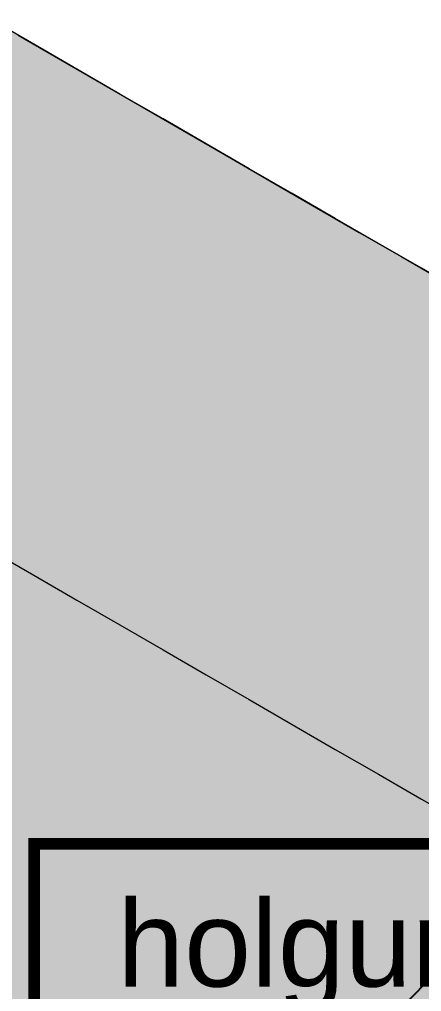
# Model space of a CAD drawing. Header units: metres. Extents: x 349021 to 349543, y 9281040 to 9281959.
# Drawn here: x 349203.3844 to 349203.5057, y 9281042.3475 to 9281042.6405 of the extents above; entities that cross this region are included whole.
import ezdxf
from ezdxf.enums import TextEntityAlignment as Align

# ---------------------------------------------------------------- set-up
doc = ezdxf.new("R2010")
doc.units = ezdxf.units.M
doc.header["$LTSCALE"] = 0.25
doc.layers.add('ISO-3D', color=7, linetype='CONTINUOUS', lineweight=13)
doc.layers.add('ISO-3D-ARISTAS', color=250, linetype='CONTINUOUS', lineweight=13)
doc.layers.add('LLAMADAS-NUM', color=30, linetype='CONTINUOUS', lineweight=25, true_color=0xc05014)
doc.styles.get("Standard").update_dxf_attribs({"font": 'arial.ttf'})

msp = doc.modelspace()

# ---------------------------------------------------------------- linework, layer by layer
at = {"layer": 'ISO-3D', "true_color": 0x8e8d88}
for points in [[(349203.37577, 9281042.6255), (349203.38876, 9281042.618), (349203.37577, 9281042.6405), (349203.38876, 9281042.633)], [(349203.38876, 9281042.618), (349203.40175, 9281042.6105), (349203.38876, 9281042.633), (349203.40175, 9281042.6255)], [(349203.37577, 9281042.6105), (349203.38876, 9281042.603), (349203.37577, 9281042.6255), (349203.38876, 9281042.618)], [(349203.40175, 9281042.6105), (349203.41474, 9281042.603), (349203.40175, 9281042.6255), (349203.41474, 9281042.618)], [(349203.38876, 9281042.603), (349203.40175, 9281042.5955), (349203.38876, 9281042.618), (349203.40175, 9281042.6105)], [(349203.41474, 9281042.603), (349203.42773, 9281042.5955), (349203.41474, 9281042.618), (349203.42773, 9281042.6105)], [(349203.37577, 9281042.5955), (349203.38876, 9281042.588), (349203.37577, 9281042.6105), (349203.38876, 9281042.603)], [(349203.40175, 9281042.5955), (349203.41474, 9281042.588), (349203.40175, 9281042.6105), (349203.41474, 9281042.603)], [(349203.42773, 9281042.5955), (349203.44072, 9281042.588), (349203.42773, 9281042.6105), (349203.44072, 9281042.603)], [(349203.38876, 9281042.588), (349203.40175, 9281042.5805), (349203.38876, 9281042.603), (349203.40175, 9281042.5955)], [(349203.41474, 9281042.588), (349203.42773, 9281042.5805), (349203.41474, 9281042.603), (349203.42773, 9281042.5955)], [(349203.44072, 9281042.588), (349203.45371, 9281042.5805), (349203.44072, 9281042.603), (349203.45371, 9281042.5955)], [(349203.37577, 9281042.5805), (349203.38876, 9281042.573), (349203.37577, 9281042.5955), (349203.38876, 9281042.588)], [(349203.40175, 9281042.5805), (349203.41474, 9281042.573), (349203.40175, 9281042.5955), (349203.41474, 9281042.588)], [(349203.42773, 9281042.5805), (349203.44072, 9281042.573), (349203.42773, 9281042.5955), (349203.44072, 9281042.588)], [(349203.45371, 9281042.5805), (349203.4667, 9281042.573), (349203.45371, 9281042.5955), (349203.4667, 9281042.588)], [(349203.38876, 9281042.573), (349203.40175, 9281042.5655), (349203.38876, 9281042.588), (349203.40175, 9281042.5805)], [(349203.41474, 9281042.573), (349203.42773, 9281042.5655), (349203.41474, 9281042.588), (349203.42773, 9281042.5805)], [(349203.44072, 9281042.573), (349203.45371, 9281042.5655), (349203.44072, 9281042.588), (349203.45371, 9281042.5805)], [(349203.4667, 9281042.573), (349203.47969, 9281042.5655), (349203.4667, 9281042.588), (349203.47969, 9281042.5805)], [(349203.37577, 9281042.56621), (349203.38876, 9281042.55871), (349203.37577, 9281042.5805), (349203.38876, 9281042.573)], [(349203.40175, 9281042.5655), (349203.41474, 9281042.558), (349203.40175, 9281042.5805), (349203.41474, 9281042.573)], [(349203.42773, 9281042.5655), (349203.44072, 9281042.558), (349203.42773, 9281042.5805), (349203.44072, 9281042.573)], [(349203.45371, 9281042.5655), (349203.4667, 9281042.558), (349203.45371, 9281042.5805), (349203.4667, 9281042.573)], [(349203.47969, 9281042.5655), (349203.49268, 9281042.558), (349203.47969, 9281042.5805), (349203.49268, 9281042.573)], [(349203.38876, 9281042.55871), (349203.40175, 9281042.55121), (349203.38876, 9281042.573), (349203.40175, 9281042.5655)], [(349203.41474, 9281042.558), (349203.42773, 9281042.5505), (349203.41474, 9281042.573), (349203.42773, 9281042.5655)], [(349203.44072, 9281042.558), (349203.45371, 9281042.5505), (349203.44072, 9281042.573), (349203.45371, 9281042.5655)], [(349203.4667, 9281042.558), (349203.47969, 9281042.5505), (349203.4667, 9281042.573), (349203.47969, 9281042.5655)], [(349203.49268, 9281042.558), (349203.50567, 9281042.5505), (349203.49268, 9281042.573), (349203.50567, 9281042.5655)], [(349203.37577, 9281042.55193), (349203.38876, 9281042.54443), (349203.37577, 9281042.56621), (349203.38876, 9281042.55871)], [(349203.40175, 9281042.55121), (349203.41474, 9281042.54371), (349203.40175, 9281042.5655), (349203.41474, 9281042.558)], [(349203.42773, 9281042.5505), (349203.44072, 9281042.543), (349203.42773, 9281042.5655), (349203.44072, 9281042.558)], [(349203.45371, 9281042.5505), (349203.4667, 9281042.543), (349203.45371, 9281042.5655), (349203.4667, 9281042.558)], [(349203.47969, 9281042.5505), (349203.49268, 9281042.543), (349203.47969, 9281042.5655), (349203.49268, 9281042.558)], [(349203.50567, 9281042.5505), (349203.51866, 9281042.543), (349203.50567, 9281042.5655), (349203.51866, 9281042.558)], [(349203.38876, 9281042.54443), (349203.40175, 9281042.53693), (349203.38876, 9281042.55871), (349203.40175, 9281042.55121)], [(349203.41474, 9281042.54371), (349203.42773, 9281042.53621), (349203.41474, 9281042.558), (349203.42773, 9281042.5505)], [(349203.44072, 9281042.543), (349203.45371, 9281042.5355), (349203.44072, 9281042.558), (349203.45371, 9281042.5505)], [(349203.4667, 9281042.543), (349203.47969, 9281042.5355), (349203.4667, 9281042.558), (349203.47969, 9281042.5505)], [(349203.49268, 9281042.543), (349203.50567, 9281042.5355), (349203.49268, 9281042.558), (349203.50567, 9281042.5505)], [(349203.37577, 9281042.53764), (349203.38876, 9281042.53014), (349203.37577, 9281042.55193), (349203.38876, 9281042.54443)], [(349203.40175, 9281042.53693), (349203.41474, 9281042.52943), (349203.40175, 9281042.55121), (349203.41474, 9281042.54371)], [(349203.42773, 9281042.53621), (349203.44072, 9281042.52871), (349203.42773, 9281042.5505), (349203.44072, 9281042.543)], [(349203.45371, 9281042.5355), (349203.4667, 9281042.528), (349203.45371, 9281042.5505), (349203.4667, 9281042.543)], [(349203.47969, 9281042.5355), (349203.49268, 9281042.528), (349203.47969, 9281042.5505), (349203.49268, 9281042.543)], [(349203.50567, 9281042.5355), (349203.51866, 9281042.528), (349203.50567, 9281042.5505), (349203.51866, 9281042.543)], [(349203.38876, 9281042.53014), (349203.40175, 9281042.52264), (349203.38876, 9281042.54443), (349203.40175, 9281042.53693)], [(349203.41474, 9281042.52943), (349203.42773, 9281042.52193), (349203.41474, 9281042.54371), (349203.42773, 9281042.53621)], [(349203.44072, 9281042.52871), (349203.45371, 9281042.52121), (349203.44072, 9281042.543), (349203.45371, 9281042.5355)], [(349203.4667, 9281042.528), (349203.47969, 9281042.5205), (349203.4667, 9281042.543), (349203.47969, 9281042.5355)], [(349203.49268, 9281042.528), (349203.50567, 9281042.5205), (349203.49268, 9281042.543), (349203.50567, 9281042.5355)], [(349203.37577, 9281042.52336), (349203.38876, 9281042.51586), (349203.37577, 9281042.53764), (349203.38876, 9281042.53014)], [(349203.40175, 9281042.52264), (349203.41474, 9281042.51514), (349203.40175, 9281042.53693), (349203.41474, 9281042.52943)], [(349203.42773, 9281042.52193), (349203.44072, 9281042.51443), (349203.42773, 9281042.53621), (349203.44072, 9281042.52871)], [(349203.45371, 9281042.52121), (349203.4667, 9281042.51371), (349203.45371, 9281042.5355), (349203.4667, 9281042.528)], [(349203.47969, 9281042.5205), (349203.49268, 9281042.513), (349203.47969, 9281042.5355), (349203.49268, 9281042.528)], [(349203.50567, 9281042.5205), (349203.51866, 9281042.513), (349203.50567, 9281042.5355), (349203.51866, 9281042.528)], [(349203.38876, 9281042.51586), (349203.40175, 9281042.50836), (349203.38876, 9281042.53014), (349203.40175, 9281042.52264)], [(349203.41474, 9281042.51514), (349203.42773, 9281042.50764), (349203.41474, 9281042.52943), (349203.42773, 9281042.52193)], [(349203.44072, 9281042.51443), (349203.45371, 9281042.50693), (349203.44072, 9281042.52871), (349203.45371, 9281042.52121)], [(349203.4667, 9281042.51371), (349203.47969, 9281042.50621), (349203.4667, 9281042.528), (349203.47969, 9281042.5205)], [(349203.49268, 9281042.513), (349203.50567, 9281042.5055), (349203.49268, 9281042.528), (349203.50567, 9281042.5205)], [(349203.37577, 9281042.50907), (349203.38876, 9281042.50157), (349203.37577, 9281042.52336), (349203.38876, 9281042.51586)], [(349203.40175, 9281042.50836), (349203.41474, 9281042.50086), (349203.40175, 9281042.52264), (349203.41474, 9281042.51514)], [(349203.42773, 9281042.50764), (349203.44072, 9281042.50014), (349203.42773, 9281042.52193), (349203.44072, 9281042.51443)], [(349203.45371, 9281042.50693), (349203.4667, 9281042.49943), (349203.45371, 9281042.52121), (349203.4667, 9281042.51371)], [(349203.47969, 9281042.50621), (349203.49268, 9281042.49871), (349203.47969, 9281042.5205), (349203.49268, 9281042.513)], [(349203.50567, 9281042.5055), (349203.51866, 9281042.498), (349203.50567, 9281042.5205), (349203.51866, 9281042.513)], [(349203.38876, 9281042.50157), (349203.40175, 9281042.49407), (349203.38876, 9281042.51586), (349203.40175, 9281042.50836)], [(349203.41474, 9281042.50086), (349203.42773, 9281042.49336), (349203.41474, 9281042.51514), (349203.42773, 9281042.50764)], [(349203.44072, 9281042.50014), (349203.45371, 9281042.49264), (349203.44072, 9281042.51443), (349203.45371, 9281042.50693)], [(349203.4667, 9281042.49943), (349203.47969, 9281042.49193), (349203.4667, 9281042.51371), (349203.47969, 9281042.50621)], [(349203.49268, 9281042.49871), (349203.50567, 9281042.49121), (349203.49268, 9281042.513), (349203.50567, 9281042.5055)], [(349203.37577, 9281042.49479), (349203.38876, 9281042.48729), (349203.37577, 9281042.50907), (349203.38876, 9281042.50157)], [(349203.40175, 9281042.49407), (349203.41474, 9281042.48657), (349203.40175, 9281042.50836), (349203.41474, 9281042.50086)], [(349203.42773, 9281042.49336), (349203.44072, 9281042.48586), (349203.42773, 9281042.50764), (349203.44072, 9281042.50014)], [(349203.45371, 9281042.49264), (349203.4667, 9281042.48514), (349203.45371, 9281042.50693), (349203.4667, 9281042.49943)], [(349203.47969, 9281042.49193), (349203.49268, 9281042.48443), (349203.47969, 9281042.50621), (349203.49268, 9281042.49871)], [(349203.50567, 9281042.49121), (349203.51866, 9281042.48371), (349203.50567, 9281042.5055), (349203.51866, 9281042.498)], [(349203.38876, 9281042.48729), (349203.40175, 9281042.47979), (349203.38876, 9281042.50157), (349203.40175, 9281042.49407)], [(349203.41474, 9281042.48657), (349203.42773, 9281042.47907), (349203.41474, 9281042.50086), (349203.42773, 9281042.49336)], [(349203.44072, 9281042.48586), (349203.45371, 9281042.47836), (349203.44072, 9281042.50014), (349203.45371, 9281042.49264)], [(349203.4667, 9281042.48514), (349203.47969, 9281042.47764), (349203.4667, 9281042.49943), (349203.47969, 9281042.49193)], [(349203.49268, 9281042.48443), (349203.50567, 9281042.47693), (349203.49268, 9281042.49871), (349203.50567, 9281042.49121)], [(349203.37577, 9281042.4805), (349203.38876, 9281042.473), (349203.37577, 9281042.49479), (349203.38876, 9281042.48729)], [(349203.40175, 9281042.47979), (349203.41474, 9281042.47229), (349203.40175, 9281042.49407), (349203.41474, 9281042.48657)], [(349203.42773, 9281042.47907), (349203.44072, 9281042.47157), (349203.42773, 9281042.49336), (349203.44072, 9281042.48586)], [(349203.45371, 9281042.47836), (349203.4667, 9281042.47086), (349203.45371, 9281042.49264), (349203.4667, 9281042.48514)], [(349203.47969, 9281042.47764), (349203.49268, 9281042.47014), (349203.47969, 9281042.49193), (349203.49268, 9281042.48443)], [(349203.50567, 9281042.47693), (349203.51866, 9281042.46943), (349203.50567, 9281042.49121), (349203.51866, 9281042.48371)], [(349203.38876, 9281042.473), (349203.40175, 9281042.4655), (349203.38876, 9281042.48729), (349203.40175, 9281042.47979)], [(349203.41474, 9281042.47229), (349203.42773, 9281042.46479), (349203.41474, 9281042.48657), (349203.42773, 9281042.47907)], [(349203.44072, 9281042.47157), (349203.45371, 9281042.46407), (349203.44072, 9281042.48586), (349203.45371, 9281042.47836)], [(349203.4667, 9281042.47086), (349203.47969, 9281042.46336), (349203.4667, 9281042.48514), (349203.47969, 9281042.47764)], [(349203.49268, 9281042.47014), (349203.50567, 9281042.46264), (349203.49268, 9281042.48443), (349203.50567, 9281042.47693)], [(349203.40175, 9281042.4655), (349203.41474, 9281042.458), (349203.40175, 9281042.47979), (349203.41474, 9281042.47229)], [(349203.42773, 9281042.46479), (349203.44072, 9281042.45729), (349203.42773, 9281042.47907), (349203.44072, 9281042.47157)], [(349203.45371, 9281042.46407), (349203.4667, 9281042.45657), (349203.45371, 9281042.47836), (349203.4667, 9281042.47086)], [(349203.47969, 9281042.46336), (349203.49268, 9281042.45586), (349203.47969, 9281042.47764), (349203.49268, 9281042.47014)], [(349203.50567, 9281042.46264), (349203.51866, 9281042.45514), (349203.50567, 9281042.47693), (349203.51866, 9281042.46943)], [(349203.41474, 9281042.458), (349203.42773, 9281042.4505), (349203.41474, 9281042.47229), (349203.42773, 9281042.46479)], [(349203.44072, 9281042.45729), (349203.45371, 9281042.44979), (349203.44072, 9281042.47157), (349203.45371, 9281042.46407)], [(349203.4667, 9281042.45657), (349203.47969, 9281042.44907), (349203.4667, 9281042.47086), (349203.47969, 9281042.46336)], [(349203.49268, 9281042.45586), (349203.50567, 9281042.44836), (349203.49268, 9281042.47014), (349203.50567, 9281042.46264)], [(349203.42773, 9281042.4505), (349203.44072, 9281042.443), (349203.42773, 9281042.46479), (349203.44072, 9281042.45729)], [(349203.45371, 9281042.44979), (349203.4667, 9281042.44229), (349203.45371, 9281042.46407), (349203.4667, 9281042.45657)], [(349203.47969, 9281042.44907), (349203.49268, 9281042.44157), (349203.47969, 9281042.46336), (349203.49268, 9281042.45586)], [(349203.50567, 9281042.44836), (349203.51866, 9281042.44086), (349203.50567, 9281042.46264), (349203.51866, 9281042.45514)], [(349203.44072, 9281042.443), (349203.45371, 9281042.4355), (349203.44072, 9281042.45729), (349203.45371, 9281042.44979)], [(349203.4667, 9281042.44229), (349203.47969, 9281042.43479), (349203.4667, 9281042.45657), (349203.47969, 9281042.44907)], [(349203.49268, 9281042.44157), (349203.50567, 9281042.43407), (349203.49268, 9281042.45586), (349203.50567, 9281042.44836)], [(349203.45371, 9281042.4355), (349203.4667, 9281042.428), (349203.45371, 9281042.44979), (349203.4667, 9281042.44229)], [(349203.47969, 9281042.43479), (349203.49268, 9281042.42729), (349203.47969, 9281042.44907), (349203.49268, 9281042.44157)], [(349203.50567, 9281042.43407), (349203.51866, 9281042.42657), (349203.50567, 9281042.44836), (349203.51866, 9281042.44086)], [(349203.4667, 9281042.428), (349203.47969, 9281042.4205), (349203.4667, 9281042.44229), (349203.47969, 9281042.43479)], [(349203.49268, 9281042.42729), (349203.50567, 9281042.41979), (349203.49268, 9281042.44157), (349203.50567, 9281042.43407)], [(349203.47969, 9281042.4205), (349203.49268, 9281042.413), (349203.47969, 9281042.43479), (349203.49268, 9281042.42729)], [(349203.50567, 9281042.41979), (349203.51866, 9281042.41229), (349203.50567, 9281042.43407), (349203.51866, 9281042.42657)], [(349203.49268, 9281042.413), (349203.50567, 9281042.4055), (349203.49268, 9281042.42729), (349203.50567, 9281042.41979)], [(349203.50567, 9281042.4055), (349203.51866, 9281042.398), (349203.50567, 9281042.41979), (349203.51866, 9281042.41229)]]:
    msp.add_solid(points, dxfattribs=at)
at = {"layer": 'ISO-3D', "true_color": 0x9e9c96}
for points in [[(349203.38404, 9281042.63573), (349203.3969, 9281042.6283), (349203.37191, 9281042.62873), (349203.38477, 9281042.6213)], [(349203.37191, 9281042.62873), (349203.38477, 9281042.6213), (349203.35979, 9281042.62173), (349203.37265, 9281042.6143)], [(349203.3969, 9281042.6283), (349203.40975, 9281042.62088), (349203.38477, 9281042.6213), (349203.39763, 9281042.61388)], [(349203.38477, 9281042.6213), (349203.39763, 9281042.61388), (349203.37265, 9281042.6143), (349203.38551, 9281042.60688)], [(349203.40975, 9281042.62088), (349203.42261, 9281042.61345), (349203.39763, 9281042.61388), (349203.41049, 9281042.60645)], [(349203.37265, 9281042.6143), (349203.38551, 9281042.60688), (349203.36052, 9281042.6073), (349203.37338, 9281042.59988)], [(349203.39763, 9281042.61388), (349203.41049, 9281042.60645), (349203.38551, 9281042.60688), (349203.39837, 9281042.59945)], [(349203.42261, 9281042.61345), (349203.43547, 9281042.60603), (349203.41049, 9281042.60645), (349203.42335, 9281042.59903)], [(349203.38551, 9281042.60688), (349203.39837, 9281042.59945), (349203.37338, 9281042.59988), (349203.38624, 9281042.59245)], [(349203.41049, 9281042.60645), (349203.42335, 9281042.59903), (349203.39837, 9281042.59945), (349203.41122, 9281042.59203)], [(349203.43547, 9281042.60603), (349203.44833, 9281042.59861), (349203.42335, 9281042.59903), (349203.43621, 9281042.59161)], [(349203.37338, 9281042.59988), (349203.38624, 9281042.59245), (349203.36126, 9281042.59288), (349203.37412, 9281042.58545)], [(349203.39837, 9281042.59945), (349203.41122, 9281042.59203), (349203.38624, 9281042.59245), (349203.3991, 9281042.58503)], [(349203.42335, 9281042.59903), (349203.43621, 9281042.59161), (349203.41122, 9281042.59203), (349203.42408, 9281042.58461)], [(349203.44833, 9281042.59861), (349203.46119, 9281042.59118), (349203.43621, 9281042.59161), (349203.44907, 9281042.58418)], [(349203.38624, 9281042.59245), (349203.3991, 9281042.58503), (349203.37412, 9281042.58545), (349203.38698, 9281042.57803)], [(349203.41122, 9281042.59203), (349203.42408, 9281042.58461), (349203.3991, 9281042.58503), (349203.41196, 9281042.57761)], [(349203.43621, 9281042.59161), (349203.44907, 9281042.58418), (349203.42408, 9281042.58461), (349203.43694, 9281042.57718)], [(349203.46119, 9281042.59118), (349203.47405, 9281042.58376), (349203.44907, 9281042.58418), (349203.46193, 9281042.57676)], [(349203.37412, 9281042.58545), (349203.38698, 9281042.57803), (349203.36199, 9281042.57845), (349203.37485, 9281042.57103)], [(349203.3991, 9281042.58503), (349203.41196, 9281042.57761), (349203.38698, 9281042.57803), (349203.39983, 9281042.57061)], [(349203.42408, 9281042.58461), (349203.43694, 9281042.57718), (349203.41196, 9281042.57761), (349203.42482, 9281042.57018)], [(349203.44907, 9281042.58418), (349203.46193, 9281042.57676), (349203.43694, 9281042.57718), (349203.4498, 9281042.56976)], [(349203.47405, 9281042.58376), (349203.48691, 9281042.57633), (349203.46193, 9281042.57676), (349203.47479, 9281042.56933)], [(349203.38698, 9281042.57803), (349203.39983, 9281042.57061), (349203.37485, 9281042.57103), (349203.38771, 9281042.56361)], [(349203.41196, 9281042.57761), (349203.42482, 9281042.57018), (349203.39983, 9281042.57061), (349203.41269, 9281042.56318)], [(349203.43694, 9281042.57718), (349203.4498, 9281042.56976), (349203.42482, 9281042.57018), (349203.43768, 9281042.56276)], [(349203.46193, 9281042.57676), (349203.47479, 9281042.56933), (349203.4498, 9281042.56976), (349203.46266, 9281042.56233)], [(349203.48691, 9281042.57633), (349203.49977, 9281042.56891), (349203.47479, 9281042.56933), (349203.48764, 9281042.56191)], [(349203.37485, 9281042.57103), (349203.38771, 9281042.56361), (349203.36273, 9281042.56403), (349203.37559, 9281042.55661)], [(349203.39983, 9281042.57061), (349203.41269, 9281042.56318), (349203.38771, 9281042.56361), (349203.40057, 9281042.55618)], [(349203.42482, 9281042.57018), (349203.43768, 9281042.56276), (349203.41269, 9281042.56318), (349203.42555, 9281042.55576)], [(349203.4498, 9281042.56976), (349203.46266, 9281042.56233), (349203.43768, 9281042.56276), (349203.45054, 9281042.55533)], [(349203.47479, 9281042.56933), (349203.48764, 9281042.56191), (349203.46266, 9281042.56233), (349203.47552, 9281042.55491)], [(349203.49977, 9281042.56891), (349203.51263, 9281042.56148), (349203.48764, 9281042.56191), (349203.5005, 9281042.55448)], [(349203.38771, 9281042.56361), (349203.40057, 9281042.55618), (349203.37559, 9281042.55661), (349203.38845, 9281042.54918)], [(349203.41269, 9281042.56318), (349203.42555, 9281042.55576), (349203.40057, 9281042.55618), (349203.41343, 9281042.54876)], [(349203.43768, 9281042.56276), (349203.45054, 9281042.55533), (349203.42555, 9281042.55576), (349203.43841, 9281042.54833)], [(349203.46266, 9281042.56233), (349203.47552, 9281042.55491), (349203.45054, 9281042.55533), (349203.4634, 9281042.54791)], [(349203.48764, 9281042.56191), (349203.5005, 9281042.55448), (349203.47552, 9281042.55491), (349203.48838, 9281042.54748)], [(349203.51263, 9281042.56148), (349203.52549, 9281042.55406), (349203.5005, 9281042.55448), (349203.51336, 9281042.54706)], [(349203.37559, 9281042.55661), (349203.38845, 9281042.54918), (349203.36346, 9281042.54961), (349203.37632, 9281042.54218)], [(349203.40057, 9281042.55618), (349203.41343, 9281042.54876), (349203.38845, 9281042.54918), (349203.4013, 9281042.54176)], [(349203.42555, 9281042.55576), (349203.43841, 9281042.54833), (349203.41343, 9281042.54876), (349203.42629, 9281042.54133)], [(349203.45054, 9281042.55533), (349203.4634, 9281042.54791), (349203.43841, 9281042.54833), (349203.45127, 9281042.54091)], [(349203.47552, 9281042.55491), (349203.48838, 9281042.54748), (349203.4634, 9281042.54791), (349203.47626, 9281042.54048)], [(349203.5005, 9281042.55448), (349203.51336, 9281042.54706), (349203.48838, 9281042.54748), (349203.50124, 9281042.54006)], [(349203.38845, 9281042.54918), (349203.4013, 9281042.54176), (349203.37632, 9281042.54218), (349203.38918, 9281042.53476)], [(349203.41343, 9281042.54876), (349203.42629, 9281042.54133), (349203.4013, 9281042.54176), (349203.41416, 9281042.53433)], [(349203.43841, 9281042.54833), (349203.45127, 9281042.54091), (349203.42629, 9281042.54133), (349203.43915, 9281042.53391)], [(349203.4634, 9281042.54791), (349203.47626, 9281042.54048), (349203.45127, 9281042.54091), (349203.46413, 9281042.53348)], [(349203.48838, 9281042.54748), (349203.50124, 9281042.54006), (349203.47626, 9281042.54048), (349203.48911, 9281042.53306)], [(349203.51336, 9281042.54706), (349203.52622, 9281042.53964), (349203.50124, 9281042.54006), (349203.5141, 9281042.53264)], [(349203.37632, 9281042.54218), (349203.38918, 9281042.53476), (349203.3642, 9281042.53518), (349203.37706, 9281042.52776)], [(349203.4013, 9281042.54176), (349203.41416, 9281042.53433), (349203.38918, 9281042.53476), (349203.40204, 9281042.52733)], [(349203.42629, 9281042.54133), (349203.43915, 9281042.53391), (349203.41416, 9281042.53433), (349203.42702, 9281042.52691)], [(349203.45127, 9281042.54091), (349203.46413, 9281042.53348), (349203.43915, 9281042.53391), (349203.45201, 9281042.52648)], [(349203.47626, 9281042.54048), (349203.48911, 9281042.53306), (349203.46413, 9281042.53348), (349203.47699, 9281042.52606)], [(349203.50124, 9281042.54006), (349203.5141, 9281042.53264), (349203.48911, 9281042.53306), (349203.50197, 9281042.52564)], [(349203.38918, 9281042.53476), (349203.40204, 9281042.52733), (349203.37706, 9281042.52776), (349203.38991, 9281042.52033)], [(349203.41416, 9281042.53433), (349203.42702, 9281042.52691), (349203.40204, 9281042.52733), (349203.4149, 9281042.51991)], [(349203.43915, 9281042.53391), (349203.45201, 9281042.52648), (349203.42702, 9281042.52691), (349203.43988, 9281042.51948)], [(349203.46413, 9281042.53348), (349203.47699, 9281042.52606), (349203.45201, 9281042.52648), (349203.46487, 9281042.51906)], [(349203.48911, 9281042.53306), (349203.50197, 9281042.52564), (349203.47699, 9281042.52606), (349203.48985, 9281042.51864)], [(349203.5141, 9281042.53264), (349203.52696, 9281042.52521), (349203.50197, 9281042.52564), (349203.51483, 9281042.51821)], [(349203.37706, 9281042.52776), (349203.38991, 9281042.52033), (349203.36493, 9281042.52076), (349203.37779, 9281042.51333)], [(349203.40204, 9281042.52733), (349203.4149, 9281042.51991), (349203.38991, 9281042.52033), (349203.40277, 9281042.51291)], [(349203.42702, 9281042.52691), (349203.43988, 9281042.51948), (349203.4149, 9281042.51991), (349203.42776, 9281042.51248)], [(349203.45201, 9281042.52648), (349203.46487, 9281042.51906), (349203.43988, 9281042.51948), (349203.45274, 9281042.51206)], [(349203.47699, 9281042.52606), (349203.48985, 9281042.51864), (349203.46487, 9281042.51906), (349203.47772, 9281042.51164)], [(349203.50197, 9281042.52564), (349203.51483, 9281042.51821), (349203.48985, 9281042.51864), (349203.50271, 9281042.51121)], [(349203.38991, 9281042.52033), (349203.40277, 9281042.51291), (349203.37779, 9281042.51333), (349203.39065, 9281042.50591)], [(349203.4149, 9281042.51991), (349203.42776, 9281042.51248), (349203.40277, 9281042.51291), (349203.41563, 9281042.50548)], [(349203.43988, 9281042.51948), (349203.45274, 9281042.51206), (349203.42776, 9281042.51248), (349203.44062, 9281042.50506)], [(349203.46487, 9281042.51906), (349203.47772, 9281042.51164), (349203.45274, 9281042.51206), (349203.4656, 9281042.50464)], [(349203.48985, 9281042.51864), (349203.50271, 9281042.51121), (349203.47772, 9281042.51164), (349203.49058, 9281042.50421)], [(349203.51483, 9281042.51821), (349203.52769, 9281042.51079), (349203.50271, 9281042.51121), (349203.51557, 9281042.50379)], [(349203.37779, 9281042.51333), (349203.39065, 9281042.50591), (349203.36567, 9281042.50633), (349203.37853, 9281042.49891)], [(349203.40277, 9281042.51291), (349203.41563, 9281042.50548), (349203.39065, 9281042.50591), (349203.40351, 9281042.49848)], [(349203.42776, 9281042.51248), (349203.44062, 9281042.50506), (349203.41563, 9281042.50548), (349203.42849, 9281042.49806)], [(349203.45274, 9281042.51206), (349203.4656, 9281042.50464), (349203.44062, 9281042.50506), (349203.45348, 9281042.49764)], [(349203.47772, 9281042.51164), (349203.49058, 9281042.50421), (349203.4656, 9281042.50464), (349203.47846, 9281042.49721)], [(349203.50271, 9281042.51121), (349203.51557, 9281042.50379), (349203.49058, 9281042.50421), (349203.50344, 9281042.49679)], [(349203.39065, 9281042.50591), (349203.40351, 9281042.49848), (349203.37853, 9281042.49891), (349203.39138, 9281042.49148)], [(349203.41563, 9281042.50548), (349203.42849, 9281042.49806), (349203.40351, 9281042.49848), (349203.41637, 9281042.49106)], [(349203.44062, 9281042.50506), (349203.45348, 9281042.49764), (349203.42849, 9281042.49806), (349203.44135, 9281042.49064)], [(349203.4656, 9281042.50464), (349203.47846, 9281042.49721), (349203.45348, 9281042.49764), (349203.46634, 9281042.49021)], [(349203.49058, 9281042.50421), (349203.50344, 9281042.49679), (349203.47846, 9281042.49721), (349203.49132, 9281042.48979)], [(349203.51557, 9281042.50379), (349203.52843, 9281042.49636), (349203.50344, 9281042.49679), (349203.5163, 9281042.48936)], [(349203.37853, 9281042.49891), (349203.39138, 9281042.49148), (349203.36553, 9281042.49141), (349203.37839, 9281042.48398)], [(349203.40351, 9281042.49848), (349203.41637, 9281042.49106), (349203.39138, 9281042.49148), (349203.40424, 9281042.48406)], [(349203.42849, 9281042.49806), (349203.44135, 9281042.49064), (349203.41637, 9281042.49106), (349203.42923, 9281042.48364)], [(349203.45348, 9281042.49764), (349203.46634, 9281042.49021), (349203.44135, 9281042.49064), (349203.45421, 9281042.48321)], [(349203.47846, 9281042.49721), (349203.49132, 9281042.48979), (349203.46634, 9281042.49021), (349203.47919, 9281042.48279)], [(349203.50344, 9281042.49679), (349203.5163, 9281042.48936), (349203.49132, 9281042.48979), (349203.50418, 9281042.48236)], [(349203.39138, 9281042.49148), (349203.40424, 9281042.48406), (349203.37839, 9281042.48398), (349203.39125, 9281042.47656)], [(349203.41637, 9281042.49106), (349203.42923, 9281042.48364), (349203.40424, 9281042.48406), (349203.4171, 9281042.47664)], [(349203.44135, 9281042.49064), (349203.45421, 9281042.48321), (349203.42923, 9281042.48364), (349203.44209, 9281042.47621)], [(349203.46634, 9281042.49021), (349203.47919, 9281042.48279), (349203.45421, 9281042.48321), (349203.46707, 9281042.47579)], [(349203.49132, 9281042.48979), (349203.50418, 9281042.48236), (349203.47919, 9281042.48279), (349203.49205, 9281042.47536)], [(349203.5163, 9281042.48936), (349203.52916, 9281042.48194), (349203.50418, 9281042.48236), (349203.51704, 9281042.47494)], [(349203.37839, 9281042.48398), (349203.39125, 9281042.47656), (349203.3654, 9281042.47648), (349203.37826, 9281042.46906)], [(349203.40424, 9281042.48406), (349203.4171, 9281042.47664), (349203.39125, 9281042.47656), (349203.40411, 9281042.46914)], [(349203.42923, 9281042.48364), (349203.44209, 9281042.47621), (349203.4171, 9281042.47664), (349203.42996, 9281042.46921)], [(349203.45421, 9281042.48321), (349203.46707, 9281042.47579), (349203.44209, 9281042.47621), (349203.45495, 9281042.46879)], [(349203.47919, 9281042.48279), (349203.49205, 9281042.47536), (349203.46707, 9281042.47579), (349203.47993, 9281042.46836)], [(349203.50418, 9281042.48236), (349203.51704, 9281042.47494), (349203.49205, 9281042.47536), (349203.50491, 9281042.46794)], [(349203.37577, 9281042.4805), (349203.38876, 9281042.473), (349203.36284, 9281042.47304), (349203.37583, 9281042.46554)], [(349203.39125, 9281042.47656), (349203.40411, 9281042.46914), (349203.37826, 9281042.46906), (349203.39112, 9281042.46164)], [(349203.4171, 9281042.47664), (349203.42996, 9281042.46921), (349203.40411, 9281042.46914), (349203.41697, 9281042.46171)], [(349203.44209, 9281042.47621), (349203.45495, 9281042.46879), (349203.42996, 9281042.46921), (349203.44282, 9281042.46179)], [(349203.46707, 9281042.47579), (349203.47993, 9281042.46836), (349203.45495, 9281042.46879), (349203.4678, 9281042.46136)], [(349203.38876, 9281042.473), (349203.40175, 9281042.4655), (349203.37583, 9281042.46554), (349203.38882, 9281042.45804)], [(349203.49205, 9281042.47536), (349203.50491, 9281042.46794), (349203.47993, 9281042.46836), (349203.49279, 9281042.46094)], [(349203.51704, 9281042.47494), (349203.5299, 9281042.46752), (349203.50491, 9281042.46794), (349203.51777, 9281042.46052)], [(349203.37826, 9281042.46906), (349203.39112, 9281042.46164), (349203.36527, 9281042.46156), (349203.37813, 9281042.45414)], [(349203.40411, 9281042.46914), (349203.41697, 9281042.46171), (349203.39112, 9281042.46164), (349203.40398, 9281042.45421)], [(349203.42996, 9281042.46921), (349203.44282, 9281042.46179), (349203.41697, 9281042.46171), (349203.42983, 9281042.45429)], [(349203.45495, 9281042.46879), (349203.4678, 9281042.46136), (349203.44282, 9281042.46179), (349203.45568, 9281042.45436)], [(349203.47993, 9281042.46836), (349203.49279, 9281042.46094), (349203.4678, 9281042.46136), (349203.48066, 9281042.45394)], [(349203.50491, 9281042.46794), (349203.51777, 9281042.46052), (349203.49279, 9281042.46094), (349203.50565, 9281042.45352)], [(349203.37583, 9281042.46554), (349203.38882, 9281042.45804), (349203.36291, 9281042.45807), (349203.3759, 9281042.45057)], [(349203.40175, 9281042.4655), (349203.41474, 9281042.458), (349203.38882, 9281042.45804), (349203.40181, 9281042.45054)], [(349203.39112, 9281042.46164), (349203.40398, 9281042.45421), (349203.37813, 9281042.45414), (349203.39099, 9281042.44671)], [(349203.41697, 9281042.46171), (349203.42983, 9281042.45429), (349203.40398, 9281042.45421), (349203.41684, 9281042.44679)], [(349203.44282, 9281042.46179), (349203.45568, 9281042.45436), (349203.42983, 9281042.45429), (349203.44269, 9281042.44686)], [(349203.4678, 9281042.46136), (349203.48066, 9281042.45394), (349203.45568, 9281042.45436), (349203.46854, 9281042.44694)], [(349203.49279, 9281042.46094), (349203.50565, 9281042.45352), (349203.48066, 9281042.45394), (349203.49352, 9281042.44652)], [(349203.51777, 9281042.46052), (349203.53063, 9281042.45309), (349203.50565, 9281042.45352), (349203.51851, 9281042.44609)], [(349203.38882, 9281042.45804), (349203.40181, 9281042.45054), (349203.3759, 9281042.45057), (349203.38889, 9281042.44307)], [(349203.41474, 9281042.458), (349203.42773, 9281042.4505), (349203.40181, 9281042.45054), (349203.4148, 9281042.44304)], [(349203.37813, 9281042.45414), (349203.39099, 9281042.44671), (349203.36514, 9281042.44664), (349203.378, 9281042.43921)], [(349203.40398, 9281042.45421), (349203.41684, 9281042.44679), (349203.39099, 9281042.44671), (349203.40385, 9281042.43929)], [(349203.42983, 9281042.45429), (349203.44269, 9281042.44686), (349203.41684, 9281042.44679), (349203.4297, 9281042.43936)], [(349203.45568, 9281042.45436), (349203.46854, 9281042.44694), (349203.44269, 9281042.44686), (349203.45555, 9281042.43944)], [(349203.48066, 9281042.45394), (349203.49352, 9281042.44652), (349203.46854, 9281042.44694), (349203.4814, 9281042.43952)], [(349203.50565, 9281042.45352), (349203.51851, 9281042.44609), (349203.49352, 9281042.44652), (349203.50638, 9281042.43909)], [(349203.3759, 9281042.45057), (349203.38889, 9281042.44307), (349203.36297, 9281042.44311), (349203.37596, 9281042.43561)], [(349203.40181, 9281042.45054), (349203.4148, 9281042.44304), (349203.38889, 9281042.44307), (349203.40188, 9281042.43557)], [(349203.42773, 9281042.4505), (349203.44072, 9281042.443), (349203.4148, 9281042.44304), (349203.42779, 9281042.43554)], [(349203.39099, 9281042.44671), (349203.40385, 9281042.43929), (349203.378, 9281042.43921), (349203.39086, 9281042.43179)], [(349203.41684, 9281042.44679), (349203.4297, 9281042.43936), (349203.40385, 9281042.43929), (349203.41671, 9281042.43186)], [(349203.44269, 9281042.44686), (349203.45555, 9281042.43944), (349203.4297, 9281042.43936), (349203.44256, 9281042.43194)], [(349203.46854, 9281042.44694), (349203.4814, 9281042.43952), (349203.45555, 9281042.43944), (349203.46841, 9281042.43202)], [(349203.49352, 9281042.44652), (349203.50638, 9281042.43909), (349203.4814, 9281042.43952), (349203.49426, 9281042.43209)], [(349203.38889, 9281042.44307), (349203.40188, 9281042.43557), (349203.37596, 9281042.43561), (349203.38895, 9281042.42811)], [(349203.4148, 9281042.44304), (349203.42779, 9281042.43554), (349203.40188, 9281042.43557), (349203.41487, 9281042.42807)], [(349203.44072, 9281042.443), (349203.45371, 9281042.4355), (349203.42779, 9281042.43554), (349203.44079, 9281042.42804)], [(349203.378, 9281042.43921), (349203.39086, 9281042.43179), (349203.36501, 9281042.43171), (349203.37787, 9281042.42429)], [(349203.40385, 9281042.43929), (349203.41671, 9281042.43186), (349203.39086, 9281042.43179), (349203.40372, 9281042.42436)], [(349203.4297, 9281042.43936), (349203.44256, 9281042.43194), (349203.41671, 9281042.43186), (349203.42957, 9281042.42444)], [(349203.45555, 9281042.43944), (349203.46841, 9281042.43202), (349203.44256, 9281042.43194), (349203.45542, 9281042.42452)], [(349203.4814, 9281042.43952), (349203.49426, 9281042.43209), (349203.46841, 9281042.43202), (349203.48127, 9281042.42459)], [(349203.50638, 9281042.43909), (349203.51924, 9281042.43167), (349203.49426, 9281042.43209), (349203.50712, 9281042.42467)], [(349203.37596, 9281042.43561), (349203.38895, 9281042.42811), (349203.36303, 9281042.42815), (349203.37602, 9281042.42065)], [(349203.40188, 9281042.43557), (349203.41487, 9281042.42807), (349203.38895, 9281042.42811), (349203.40194, 9281042.42061)], [(349203.42779, 9281042.43554), (349203.44079, 9281042.42804), (349203.41487, 9281042.42807), (349203.42786, 9281042.42057)], [(349203.45371, 9281042.4355), (349203.4667, 9281042.428), (349203.44079, 9281042.42804), (349203.45378, 9281042.42054)], [(349203.41671, 9281042.43186), (349203.42957, 9281042.42444), (349203.40372, 9281042.42436), (349203.41658, 9281042.41694)], [(349203.44256, 9281042.43194), (349203.45542, 9281042.42452), (349203.42957, 9281042.42444), (349203.44243, 9281042.41702)], [(349203.46841, 9281042.43202), (349203.48127, 9281042.42459), (349203.45542, 9281042.42452), (349203.46828, 9281042.41709)], [(349203.49426, 9281042.43209), (349203.50712, 9281042.42467), (349203.48127, 9281042.42459), (349203.49413, 9281042.41717)], [(349203.39086, 9281042.43179), (349203.40372, 9281042.42436), (349203.37787, 9281042.42429), (349203.39073, 9281042.41686)], [(349203.38895, 9281042.42811), (349203.40194, 9281042.42061), (349203.37602, 9281042.42065), (349203.38901, 9281042.41315)], [(349203.41487, 9281042.42807), (349203.42786, 9281042.42057), (349203.40194, 9281042.42061), (349203.41493, 9281042.41311)], [(349203.44079, 9281042.42804), (349203.45378, 9281042.42054), (349203.42786, 9281042.42057), (349203.44085, 9281042.41307)], [(349203.4667, 9281042.428), (349203.47969, 9281042.4205), (349203.45378, 9281042.42054), (349203.46677, 9281042.41304)], [(349203.37787, 9281042.42429), (349203.39073, 9281042.41686), (349203.36488, 9281042.41679), (349203.37774, 9281042.40936)], [(349203.40372, 9281042.42436), (349203.41658, 9281042.41694), (349203.39073, 9281042.41686), (349203.40359, 9281042.40944)], [(349203.42957, 9281042.42444), (349203.44243, 9281042.41702), (349203.41658, 9281042.41694), (349203.42944, 9281042.40952)], [(349203.45542, 9281042.42452), (349203.46828, 9281042.41709), (349203.44243, 9281042.41702), (349203.45529, 9281042.40959)], [(349203.48127, 9281042.42459), (349203.49413, 9281042.41717), (349203.46828, 9281042.41709), (349203.48114, 9281042.40967)], [(349203.50712, 9281042.42467), (349203.51998, 9281042.41724), (349203.49413, 9281042.41717), (349203.50699, 9281042.40974)], [(349203.37602, 9281042.42065), (349203.38901, 9281042.41315), (349203.3631, 9281042.41318), (349203.37609, 9281042.40568)], [(349203.40194, 9281042.42061), (349203.41493, 9281042.41311), (349203.38901, 9281042.41315), (349203.402, 9281042.40565)], [(349203.42786, 9281042.42057), (349203.44085, 9281042.41307), (349203.41493, 9281042.41311), (349203.42792, 9281042.40561)], [(349203.45378, 9281042.42054), (349203.46677, 9281042.41304), (349203.44085, 9281042.41307), (349203.45384, 9281042.40557)], [(349203.47969, 9281042.4205), (349203.49268, 9281042.413), (349203.46677, 9281042.41304), (349203.47976, 9281042.40554)], [(349203.49413, 9281042.41717), (349203.50699, 9281042.40974), (349203.48114, 9281042.40967), (349203.494, 9281042.40224)], [(349203.39073, 9281042.41686), (349203.40359, 9281042.40944), (349203.37774, 9281042.40936), (349203.3906, 9281042.40194)], [(349203.41658, 9281042.41694), (349203.42944, 9281042.40952), (349203.40359, 9281042.40944), (349203.41645, 9281042.40202)], [(349203.44243, 9281042.41702), (349203.45529, 9281042.40959), (349203.42944, 9281042.40952), (349203.4423, 9281042.40209)], [(349203.46828, 9281042.41709), (349203.48114, 9281042.40967), (349203.45529, 9281042.40959), (349203.46815, 9281042.40217)], [(349203.38901, 9281042.41315), (349203.402, 9281042.40565), (349203.37609, 9281042.40568), (349203.38908, 9281042.39818)], [(349203.41493, 9281042.41311), (349203.42792, 9281042.40561), (349203.402, 9281042.40565), (349203.41499, 9281042.39815)], [(349203.44085, 9281042.41307), (349203.45384, 9281042.40557), (349203.42792, 9281042.40561), (349203.44091, 9281042.39811)], [(349203.46677, 9281042.41304), (349203.47976, 9281042.40554), (349203.45384, 9281042.40557), (349203.46683, 9281042.39807)], [(349203.49268, 9281042.413), (349203.50567, 9281042.4055), (349203.47976, 9281042.40554), (349203.49275, 9281042.39804)], [(349203.37774, 9281042.40936), (349203.3906, 9281042.40194), (349203.36475, 9281042.40186), (349203.37761, 9281042.39444)], [(349203.40359, 9281042.40944), (349203.41645, 9281042.40202), (349203.3906, 9281042.40194), (349203.40346, 9281042.39452)], [(349203.42944, 9281042.40952), (349203.4423, 9281042.40209), (349203.41645, 9281042.40202), (349203.42931, 9281042.39459)], [(349203.45529, 9281042.40959), (349203.46815, 9281042.40217), (349203.4423, 9281042.40209), (349203.45516, 9281042.39467)], [(349203.48114, 9281042.40967), (349203.494, 9281042.40224), (349203.46815, 9281042.40217), (349203.48101, 9281042.39474)], [(349203.50699, 9281042.40974), (349203.51984, 9281042.40232), (349203.494, 9281042.40224), (349203.50685, 9281042.39482)], [(349203.37609, 9281042.40568), (349203.38908, 9281042.39818), (349203.36316, 9281042.39822), (349203.37615, 9281042.39072)], [(349203.402, 9281042.40565), (349203.41499, 9281042.39815), (349203.38908, 9281042.39818), (349203.40207, 9281042.39068)], [(349203.42792, 9281042.40561), (349203.44091, 9281042.39811), (349203.41499, 9281042.39815), (349203.42798, 9281042.39065)], [(349203.45384, 9281042.40557), (349203.46683, 9281042.39807), (349203.44091, 9281042.39811), (349203.4539, 9281042.39061)], [(349203.47976, 9281042.40554), (349203.49275, 9281042.39804), (349203.46683, 9281042.39807), (349203.47982, 9281042.39057)], [(349203.50567, 9281042.4055), (349203.51866, 9281042.398), (349203.49275, 9281042.39804), (349203.50574, 9281042.39054)], [(349203.3906, 9281042.40194), (349203.40346, 9281042.39452), (349203.37761, 9281042.39444), (349203.39047, 9281042.38702)], [(349203.41645, 9281042.40202), (349203.42931, 9281042.39459), (349203.40346, 9281042.39452), (349203.41632, 9281042.38709)], [(349203.4423, 9281042.40209), (349203.45516, 9281042.39467), (349203.42931, 9281042.39459), (349203.44217, 9281042.38717)], [(349203.46815, 9281042.40217), (349203.48101, 9281042.39474), (349203.45516, 9281042.39467), (349203.46801, 9281042.38724)], [(349203.494, 9281042.40224), (349203.50685, 9281042.39482), (349203.48101, 9281042.39474), (349203.49386, 9281042.38732)], [(349203.38908, 9281042.39818), (349203.40207, 9281042.39068), (349203.37615, 9281042.39072), (349203.38914, 9281042.38322)], [(349203.41499, 9281042.39815), (349203.42798, 9281042.39065), (349203.40207, 9281042.39068), (349203.41506, 9281042.38318)], [(349203.44091, 9281042.39811), (349203.4539, 9281042.39061), (349203.42798, 9281042.39065), (349203.44098, 9281042.38315)], [(349203.46683, 9281042.39807), (349203.47982, 9281042.39057), (349203.4539, 9281042.39061), (349203.46689, 9281042.38311)], [(349203.49275, 9281042.39804), (349203.50574, 9281042.39054), (349203.47982, 9281042.39057), (349203.49281, 9281042.38307)], [(349203.37761, 9281042.39444), (349203.39047, 9281042.38702), (349203.36462, 9281042.38694), (349203.37748, 9281042.37952)], [(349203.40346, 9281042.39452), (349203.41632, 9281042.38709), (349203.39047, 9281042.38702), (349203.40333, 9281042.37959)], [(349203.42931, 9281042.39459), (349203.44217, 9281042.38717), (349203.41632, 9281042.38709), (349203.42917, 9281042.37967)], [(349203.45516, 9281042.39467), (349203.46801, 9281042.38724), (349203.44217, 9281042.38717), (349203.45502, 9281042.37974)], [(349203.48101, 9281042.39474), (349203.49386, 9281042.38732), (349203.46801, 9281042.38724), (349203.48087, 9281042.37982)], [(349203.50685, 9281042.39482), (349203.51971, 9281042.38739), (349203.49386, 9281042.38732), (349203.50672, 9281042.37989)], [(349203.37615, 9281042.39072), (349203.38914, 9281042.38322), (349203.36322, 9281042.38326), (349203.37621, 9281042.37576)], [(349203.40207, 9281042.39068), (349203.41506, 9281042.38318), (349203.38914, 9281042.38322), (349203.40213, 9281042.37572)], [(349203.42798, 9281042.39065), (349203.44098, 9281042.38315), (349203.41506, 9281042.38318), (349203.42805, 9281042.37568)], [(349203.4539, 9281042.39061), (349203.46689, 9281042.38311), (349203.44098, 9281042.38315), (349203.45397, 9281042.37565)], [(349203.47982, 9281042.39057), (349203.49281, 9281042.38307), (349203.46689, 9281042.38311), (349203.47988, 9281042.37561)], [(349203.50574, 9281042.39054), (349203.51873, 9281042.38304), (349203.49281, 9281042.38307), (349203.5058, 9281042.37557)], [(349203.39047, 9281042.38702), (349203.40333, 9281042.37959), (349203.37748, 9281042.37952), (349203.39033, 9281042.37209)], [(349203.41632, 9281042.38709), (349203.42917, 9281042.37967), (349203.40333, 9281042.37959), (349203.41618, 9281042.37217)], [(349203.44217, 9281042.38717), (349203.45502, 9281042.37974), (349203.42917, 9281042.37967), (349203.44203, 9281042.37224)], [(349203.46801, 9281042.38724), (349203.48087, 9281042.37982), (349203.45502, 9281042.37974), (349203.46788, 9281042.37232)], [(349203.49386, 9281042.38732), (349203.50672, 9281042.37989), (349203.48087, 9281042.37982), (349203.49373, 9281042.37239)], [(349203.38914, 9281042.38322), (349203.40213, 9281042.37572), (349203.37621, 9281042.37576), (349203.3892, 9281042.36826)], [(349203.41506, 9281042.38318), (349203.42805, 9281042.37568), (349203.40213, 9281042.37572), (349203.41512, 9281042.36822)], [(349203.44098, 9281042.38315), (349203.45397, 9281042.37565), (349203.42805, 9281042.37568), (349203.44104, 9281042.36818)], [(349203.46689, 9281042.38311), (349203.47988, 9281042.37561), (349203.45397, 9281042.37565), (349203.46696, 9281042.36815)], [(349203.49281, 9281042.38307), (349203.5058, 9281042.37557), (349203.47988, 9281042.37561), (349203.49287, 9281042.36811)], [(349203.37748, 9281042.37952), (349203.39033, 9281042.37209), (349203.36477, 9281042.37218), (349203.37763, 9281042.36476)], [(349203.40333, 9281042.37959), (349203.41618, 9281042.37217), (349203.39033, 9281042.37209), (349203.40319, 9281042.36467)], [(349203.42917, 9281042.37967), (349203.44203, 9281042.37224), (349203.41618, 9281042.37217), (349203.42904, 9281042.36474)], [(349203.45502, 9281042.37974), (349203.46788, 9281042.37232), (349203.44203, 9281042.37224), (349203.45489, 9281042.36482)], [(349203.48087, 9281042.37982), (349203.49373, 9281042.37239), (349203.46788, 9281042.37232), (349203.48074, 9281042.36489)], [(349203.50672, 9281042.37989), (349203.51958, 9281042.37247), (349203.49373, 9281042.37239), (349203.50659, 9281042.36497)], [(349203.37621, 9281042.37576), (349203.3892, 9281042.36826), (349203.36329, 9281042.36829), (349203.37628, 9281042.36079)], [(349203.40213, 9281042.37572), (349203.41512, 9281042.36822), (349203.3892, 9281042.36826), (349203.40219, 9281042.36076)], [(349203.42805, 9281042.37568), (349203.44104, 9281042.36818), (349203.41512, 9281042.36822), (349203.42811, 9281042.36072)], [(349203.45397, 9281042.37565), (349203.46696, 9281042.36815), (349203.44104, 9281042.36818), (349203.45403, 9281042.36068)], [(349203.47988, 9281042.37561), (349203.49287, 9281042.36811), (349203.46696, 9281042.36815), (349203.47995, 9281042.36065)], [(349203.5058, 9281042.37557), (349203.51879, 9281042.36807), (349203.49287, 9281042.36811), (349203.50586, 9281042.36061)], [(349203.39033, 9281042.37209), (349203.40319, 9281042.36467), (349203.37763, 9281042.36476), (349203.39049, 9281042.35733)], [(349203.41618, 9281042.37217), (349203.42904, 9281042.36474), (349203.40319, 9281042.36467), (349203.41605, 9281042.35724)], [(349203.44203, 9281042.37224), (349203.45489, 9281042.36482), (349203.42904, 9281042.36474), (349203.4419, 9281042.35732)], [(349203.46788, 9281042.37232), (349203.48074, 9281042.36489), (349203.45489, 9281042.36482), (349203.46775, 9281042.35739)], [(349203.49373, 9281042.37239), (349203.50659, 9281042.36497), (349203.48074, 9281042.36489), (349203.4936, 9281042.35747)], [(349203.3892, 9281042.36826), (349203.40219, 9281042.36076), (349203.37628, 9281042.36079), (349203.38927, 9281042.35329)], [(349203.41512, 9281042.36822), (349203.42811, 9281042.36072), (349203.40219, 9281042.36076), (349203.41518, 9281042.35326)], [(349203.44104, 9281042.36818), (349203.45403, 9281042.36068), (349203.42811, 9281042.36072), (349203.4411, 9281042.35322)], [(349203.46696, 9281042.36815), (349203.47995, 9281042.36065), (349203.45403, 9281042.36068), (349203.46702, 9281042.35318)], [(349203.49287, 9281042.36811), (349203.50586, 9281042.36061), (349203.47995, 9281042.36065), (349203.49294, 9281042.35315)], [(349203.37763, 9281042.36476), (349203.39049, 9281042.35733), (349203.36493, 9281042.35742), (349203.37779, 9281042.35)], [(349203.40319, 9281042.36467), (349203.41605, 9281042.35724), (349203.39049, 9281042.35733), (349203.40335, 9281042.34991)], [(349203.42904, 9281042.36474), (349203.4419, 9281042.35732), (349203.41605, 9281042.35724), (349203.42891, 9281042.34982)], [(349203.45489, 9281042.36482), (349203.46775, 9281042.35739), (349203.4419, 9281042.35732), (349203.45476, 9281042.34989)], [(349203.48074, 9281042.36489), (349203.4936, 9281042.35747), (349203.46775, 9281042.35739), (349203.48061, 9281042.34997)], [(349203.50659, 9281042.36497), (349203.51945, 9281042.35755), (349203.4936, 9281042.35747), (349203.50646, 9281042.35005)], [(349203.37628, 9281042.36079), (349203.38927, 9281042.35329), (349203.36335, 9281042.35333), (349203.37634, 9281042.34583)], [(349203.40219, 9281042.36076), (349203.41518, 9281042.35326), (349203.38927, 9281042.35329), (349203.40226, 9281042.34579)], [(349203.42811, 9281042.36072), (349203.4411, 9281042.35322), (349203.41518, 9281042.35326), (349203.42817, 9281042.34576)], [(349203.45403, 9281042.36068), (349203.46702, 9281042.35318), (349203.4411, 9281042.35322), (349203.45409, 9281042.34572)], [(349203.47995, 9281042.36065), (349203.49294, 9281042.35315), (349203.46702, 9281042.35318), (349203.48001, 9281042.34568)], [(349203.50586, 9281042.36061), (349203.51885, 9281042.35311), (349203.49294, 9281042.35315), (349203.50593, 9281042.34565)], [(349203.39049, 9281042.35733), (349203.40335, 9281042.34991), (349203.37779, 9281042.35), (349203.39065, 9281042.34258)], [(349203.41605, 9281042.35724), (349203.42891, 9281042.34982), (349203.40335, 9281042.34991), (349203.41621, 9281042.34248)], [(349203.4419, 9281042.35732), (349203.45476, 9281042.34989), (349203.42891, 9281042.34982), (349203.44177, 9281042.34239)], [(349203.46775, 9281042.35739), (349203.48061, 9281042.34997), (349203.45476, 9281042.34989), (349203.46762, 9281042.34247)], [(349203.4936, 9281042.35747), (349203.50646, 9281042.35005), (349203.48061, 9281042.34997), (349203.49347, 9281042.34255)], [(349203.38927, 9281042.35329), (349203.40226, 9281042.34579), (349203.37634, 9281042.34583), (349203.38933, 9281042.33833)], [(349203.41518, 9281042.35326), (349203.42817, 9281042.34576), (349203.40226, 9281042.34579), (349203.41525, 9281042.33829)], [(349203.4411, 9281042.35322), (349203.45409, 9281042.34572), (349203.42817, 9281042.34576), (349203.44117, 9281042.33826)], [(349203.46702, 9281042.35318), (349203.48001, 9281042.34568), (349203.45409, 9281042.34572), (349203.46708, 9281042.33822)], [(349203.49294, 9281042.35315), (349203.50593, 9281042.34565), (349203.48001, 9281042.34568), (349203.493, 9281042.33818)], [(349203.37779, 9281042.35), (349203.39065, 9281042.34258), (349203.36509, 9281042.34267), (349203.37795, 9281042.33524)], [(349203.40335, 9281042.34991), (349203.41621, 9281042.34248), (349203.39065, 9281042.34258), (349203.40351, 9281042.33515)], [(349203.42891, 9281042.34982), (349203.44177, 9281042.34239), (349203.41621, 9281042.34248), (349203.42907, 9281042.33506)], [(349203.45476, 9281042.34989), (349203.46762, 9281042.34247), (349203.44177, 9281042.34239), (349203.45463, 9281042.33497)], [(349203.48061, 9281042.34997), (349203.49347, 9281042.34255), (349203.46762, 9281042.34247), (349203.48048, 9281042.33505)], [(349203.50646, 9281042.35005), (349203.51932, 9281042.34262), (349203.49347, 9281042.34255), (349203.50633, 9281042.33512)]]:
    msp.add_solid(points, dxfattribs=at)
at = {"layer": 'ISO-3D-ARISTAS', "color": 250}
for p, q in [((349203.38876, 9281042.633), (349203.37577, 9281042.6405)), ((349203.38404, 9281042.63573), (349203.3969, 9281042.6283)), ((349203.40175, 9281042.6255), (349203.38876, 9281042.633)), ((349203.3969, 9281042.6283), (349203.40975, 9281042.62088)), ((349203.41474, 9281042.618), (349203.40175, 9281042.6255)), ((349203.40975, 9281042.62088), (349203.42261, 9281042.61345)), ((349203.42773, 9281042.6105), (349203.41474, 9281042.618)), ((349203.42261, 9281042.61345), (349203.43547, 9281042.60603)), ((349203.44072, 9281042.603), (349203.42773, 9281042.6105)), ((349203.43547, 9281042.60603), (349203.44833, 9281042.59861)), ((349203.45371, 9281042.5955), (349203.44072, 9281042.603)), ((349203.44833, 9281042.59861), (349203.46119, 9281042.59118)), ((349203.4667, 9281042.588), (349203.45371, 9281042.5955)), ((349203.46119, 9281042.59118), (349203.47405, 9281042.58376)), ((349203.47969, 9281042.5805), (349203.4667, 9281042.588)), ((349203.47405, 9281042.58376), (349203.48691, 9281042.57633)), ((349203.49268, 9281042.573), (349203.47969, 9281042.5805)), ((349203.48691, 9281042.57633), (349203.49977, 9281042.56891)), ((349203.50567, 9281042.5655), (349203.49268, 9281042.573)), ((349203.49977, 9281042.56891), (349203.51263, 9281042.56148)), ((349203.51866, 9281042.558), (349203.50567, 9281042.5655)), ((349203.37577, 9281042.4805), (349203.38876, 9281042.473)), ((349203.37577, 9281042.4805), (349203.38876, 9281042.473)), ((349203.38876, 9281042.473), (349203.40175, 9281042.4655)), ((349203.38876, 9281042.473), (349203.40175, 9281042.4655)), ((349203.40175, 9281042.4655), (349203.41474, 9281042.458)), ((349203.40175, 9281042.4655), (349203.41474, 9281042.458)), ((349203.41474, 9281042.458), (349203.42773, 9281042.4505)), ((349203.41474, 9281042.458), (349203.42773, 9281042.4505)), ((349203.42773, 9281042.4505), (349203.44072, 9281042.443)), ((349203.42773, 9281042.4505), (349203.44072, 9281042.443)), ((349203.44072, 9281042.443), (349203.45371, 9281042.4355)), ((349203.44072, 9281042.443), (349203.45371, 9281042.4355)), ((349203.45371, 9281042.4355), (349203.4667, 9281042.428)), ((349203.45371, 9281042.4355), (349203.4667, 9281042.428)), ((349203.4667, 9281042.428), (349203.47969, 9281042.4205)), ((349203.4667, 9281042.428), (349203.47969, 9281042.4205)), ((349203.47969, 9281042.4205), (349203.49268, 9281042.413)), ((349203.47969, 9281042.4205), (349203.49268, 9281042.413)), ((349203.49268, 9281042.413), (349203.50567, 9281042.4055)), ((349203.49268, 9281042.413), (349203.50567, 9281042.4055)), ((349203.50567, 9281042.4055), (349203.51866, 9281042.398)), ((349203.50567, 9281042.4055), (349203.51866, 9281042.398))]:
    msp.add_line(p, q, dxfattribs=at)
at = {"layer": 'LLAMADAS-NUM'}
msp.add_line((349203.25886, 9281042.102), (349203.51886, 9281042.362), dxfattribs=at)
at = {"layer": 'LLAMADAS-NUM', "const_width": 0.0035}
msp.add_lwpolyline([(349203.38886, 9281042.332), (349203.64886, 9281042.332), (349203.64886, 9281042.392), (349203.38886, 9281042.392)], close=True, dxfattribs=at)
at = {"layer": 'LLAMADAS-NUM', "true_color": 0xffffff}
msp.add_solid([(349203.38886, 9281042.332), (349203.64886, 9281042.332), (349203.38886, 9281042.392), (349203.64886, 9281042.392)], dxfattribs=at)

# ---------------------------------------------------------------- texts
at = {"layer": 'LLAMADAS-NUM'}
msp.add_text('holgura 1 cm', height=0.026, dxfattribs=at).set_placement((349203.51886, 9281042.362), align=Align.MIDDLE_CENTER)

doc.saveas('drawing.dxf')
